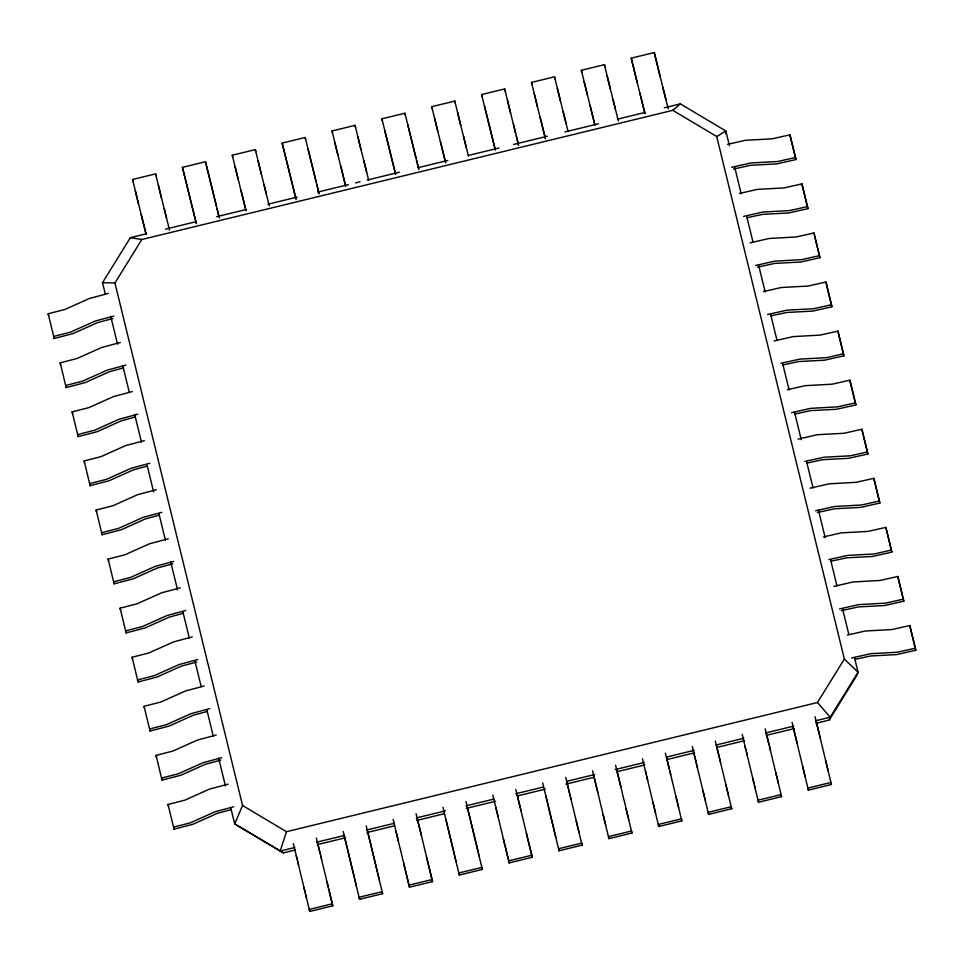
<?xml version="1.0" encoding="UTF-8"?>
<svg xmlns="http://www.w3.org/2000/svg" width="964" height="964" viewBox="0 0 964 964"><rect width="100%" height="100%" fill="white"/><g stroke="black" fill="none" stroke-linecap="round" stroke-linejoin="round"><path stroke-width="1.45" d="M725.784 133.972L725.856 131.02L680.379 103.859L664.292 107.775M105.377 294.394L102.509 282.681L130.369 237.686L141.816 239.518L672.824 110.318L716.734 136.539L844.356 659.063L817.472 702.503L286.465 831.703L280.187 851.055L283.464 852.863L295.165 850.007M816.038 723.277L829.209 720.072L830.197 717.24L858.056 672.233L854.478 657.605M141.816 239.518L114.933 282.97L242.554 805.482L234.71 823.907L280.187 851.055L294.815 847.501M829.209 720.072L856.851 675.427L858.056 672.233L844.356 659.063M672.824 110.318L680.379 103.859M716.734 136.539L725.856 131.02L729.435 145.648M113.873 316.035L95.111 321.096L70.589 332.098L53.743 336.424L54.177 338.484L73.216 333.52L97.292 322.699L112.86 318.506M125.862 365.103L107.1 370.176L82.567 381.166L65.721 385.492L66.167 387.552L85.206 382.6L109.281 371.779L123.404 367.923M137.84 414.171L119.078 419.244L94.556 430.233L77.71 434.559L78.144 436.62L97.183 431.667L121.259 420.846L135.382 416.99M149.83 463.238L131.068 468.311L106.546 479.313L89.688 483.627L90.134 485.687L109.173 480.735L133.249 469.914L147.371 466.058M161.819 512.318L143.046 517.379L118.524 528.38L101.678 532.706L102.124 534.767L121.163 529.802L145.239 518.981L159.361 515.138M173.797 561.385L155.035 566.458L130.514 577.448L113.668 581.774L114.101 583.835L133.14 578.87L157.216 568.049L172.785 563.856M185.787 610.453L167.025 615.526L142.503 626.516L125.645 630.842L126.091 632.902L145.13 627.95L169.206 617.129L183.329 613.273M197.765 659.521L179.003 664.594L154.481 675.583L137.635 679.909L138.081 681.97L157.108 677.017L181.196 666.196L196.752 661.991M209.754 708.588L190.993 713.661L166.471 724.663L149.625 728.977L150.059 731.037L169.098 726.085L193.174 715.264L207.296 711.408M221.744 757.668L202.982 762.729L178.448 773.731L161.603 778.056L162.048 780.117L181.087 775.152L205.163 764.332L220.72 760.138M233.722 806.735L214.96 811.809L190.438 822.798L173.592 827.124L174.026 829.185L193.065 824.22L217.141 813.399L231.264 809.555M727.507 144.371L745.256 140.322L772.176 138.828L789.974 134.815L795.951 159.554L776.779 163.892L750.679 165.278L733.508 169.037M739.496 193.439L757.234 189.39L784.166 187.908L801.952 183.883L807.928 208.622L788.769 212.96L762.669 214.345L746.931 217.756M750.064 242.856L769.224 238.457L796.144 236.975L813.941 232.963L819.918 257.689L800.747 262.027L774.646 263.413L757.475 267.173M763.464 291.586L781.214 287.525L808.133 286.043L825.919 282.03L831.908 306.757L812.736 311.095L786.636 312.481L770.899 315.903M774.044 341.003L793.191 336.605L820.123 335.111L837.909 331.098L843.886 355.824L824.714 360.162L798.614 361.56L782.889 364.97M787.431 389.721L805.181 385.672L832.101 384.178L849.899 380.165L855.875 404.904L836.704 409.242L810.604 410.628L794.866 414.038M798.011 439.138L817.171 434.74L844.09 433.258L861.876 429.233L867.853 453.972L848.694 458.31L822.593 459.695L806.856 463.106M810.001 488.206L829.148 483.808L856.068 482.325L873.866 478.313L879.843 503.039L860.671 507.377L834.571 508.763L817.4 512.535M823.389 536.936L841.138 532.875L868.058 531.393L885.856 527.38L891.833 552.107L872.661 556.445L846.561 557.831L830.823 561.253M833.968 586.353L853.116 581.955L880.048 580.461L897.833 576.448L903.81 601.174L884.651 605.513L858.55 606.91L841.367 610.67M847.368 635.071L865.106 631.022L892.025 629.54L909.823 625.516L915.8 650.254L896.628 654.592L870.528 655.978L854.803 659.388M108.354 293.418L89.568 298.43L65.046 309.432L48.2 313.746L48.646 315.806M120.331 342.485L101.557 347.498L77.036 358.5L60.19 362.826L60.624 364.886M132.321 391.553L113.547 396.578L89.025 407.567L72.167 411.893L72.613 413.954M144.311 440.62L125.525 445.645L101.003 456.635L84.157 460.961L84.603 463.021M156.288 489.7L137.515 494.713L112.993 505.702L96.147 510.028L96.581 512.089M168.278 538.768L149.504 543.78L124.971 554.782L108.125 559.096L108.57 561.156M180.256 587.835L161.482 592.848L136.96 603.85L120.114 608.176L120.548 610.236M192.246 636.903L173.472 641.928L148.95 652.917L132.092 657.243L132.538 659.304M204.235 685.982L185.45 690.995L160.928 701.985L144.082 706.311L144.528 708.371M216.213 735.05L197.439 740.063L172.918 751.052L156.072 755.378L156.505 757.439M228.203 784.118L209.429 789.13L184.907 800.132L168.049 804.446L168.495 806.506M133.008 181.545L132.562 179.485L155.602 173.869L161.518 198.21M196.09 222.865L182.437 167.35L205.477 161.747L219.382 218.045M232.746 157.277L232.3 155.216L255.34 149.613L261.244 173.942M295.828 198.608L282.163 143.082L305.202 137.478L316.144 181.847M332.484 133.008L332.038 130.947L355.077 125.344L360.982 149.685M382.347 120.874L381.901 118.813L404.94 113.21L415.882 157.578M432.209 108.739L431.776 106.679L454.815 101.075L460.72 125.416M482.084 96.605L481.639 94.544L504.678 88.941L510.583 113.282M531.947 84.471L531.501 82.41L554.541 76.807L560.458 101.148M581.822 72.348L581.376 70.288L604.416 64.672L610.32 89.013M637.156 82.482L631.239 58.153L654.279 52.55L665.859 99.557M130.369 237.686L146.456 233.77M165.471 229.143L196.198 221.672M216.671 216.683L245.928 209.562M267.872 204.223L297.129 197.114M317.602 192.125L348.329 184.654M355.644 182.871L360.03 181.81M367.344 180.027L399.518 172.195M418.545 167.567L447.79 160.458M468.275 155.469L498.991 147.998M513.619 144.431L547.263 136.249M564.82 131.984L598.463 123.79M617.478 119.162L645.278 112.402M795.505 157.493L777.719 161.506L750.787 162.988L731.616 167.326M807.495 206.561L789.697 210.574L762.777 212.056L743.606 216.394M819.472 255.629L801.687 259.641L774.767 261.136L755.595 265.474M831.462 304.696L813.664 308.709L786.745 310.203L767.573 314.541M843.452 353.764L826.51 357.668L799.939 359.102L780.973 363.271M855.43 402.844L837.644 406.856L810.712 408.338L791.552 412.676M867.419 451.911L850.477 455.803L823.907 457.237L804.94 461.407M879.397 500.979L861.611 504.991L834.691 506.486L815.52 510.824M891.387 550.046L874.444 553.951L847.874 555.385L828.919 559.554M903.376 599.114L885.579 603.139L858.659 604.621L839.487 608.959M915.354 648.194L897.568 652.206L870.649 653.688L851.477 658.026M316.758 842.162L344.546 835.402M366.489 830.064L394.288 823.304M416.219 817.966L445.476 810.845M465.961 805.856L493.749 799.096M515.692 793.758L543.491 786.998M566.892 781.298L594.692 774.538M615.165 769.561L644.422 762.44M666.365 757.101L694.152 750.341M716.095 745.003L743.895 738.243M765.838 732.905L793.625 726.133M815.568 720.795L830.197 717.24L817.472 702.503M317.108 844.669L344.907 837.909M366.862 832.571L394.662 825.799M416.605 820.46L444.404 813.7M466.347 808.362L495.617 801.241M517.56 795.903L545.359 789.142M565.844 784.154L593.643 777.394M617.056 771.694L644.856 764.934M666.799 759.584L694.598 752.824M716.541 747.486L744.341 740.726M766.296 735.387L794.095 728.615M332.315 903.786L309.275 909.401L309.721 911.45L332.749 905.811L328.881 889.712M432.053 879.529L432.499 881.59L409.459 887.193L409.013 885.133L432.053 879.529L428.618 865.443M532.224 857.273L509.185 862.925L508.751 860.864L531.791 855.261L528.344 841.174M359.584 899.328L382.612 893.676L382.178 891.652L359.15 897.267L359.584 899.328L356.186 885.41M459.322 875.059L482.349 869.408L481.916 867.395L458.876 872.998L459.322 875.059L455.924 861.153M555.023 834.282L559.06 850.79L582.087 845.139M605.525 824.75L608.923 838.656L631.95 833.004M658.798 826.522L681.825 820.87L681.391 818.858L658.352 824.461L658.798 826.522L654.134 807.422M705.262 800.481L708.661 814.387L731.688 808.736M758.523 802.253L781.563 796.613L781.129 794.589L758.09 800.192L758.523 802.253L753.872 783.154M808.398 790.131L831.426 784.479L830.992 782.455L807.953 788.07L808.398 790.131L805 776.213M102.509 282.681L114.933 282.97M242.554 805.482L286.465 831.703M283.464 852.863L234.71 823.907L230.77 807.808M660.195 76.879L654.279 52.55M587.281 94.617L581.376 70.288M537.418 106.751L531.501 82.41M437.68 131.02L431.776 106.679M337.942 155.288L332.038 130.947M238.204 179.557L232.3 155.216M138.479 203.814L132.562 179.485M662.943 87.411L668.197 108.848M815.038 716.722L819.087 733.303M644.868 113.053L639.903 93.026M613.068 99.545L618.322 120.97M765.175 728.856L768.995 744.509M590.028 105.16L595.005 125.187M563.205 111.679L568.121 131.719M715.3 740.991L719.674 758.692M545.479 138.696L540.165 117.283M513.342 123.814L518.596 145.239M665.437 753.125L669.257 768.778M495.267 149.444L484.41 105.895M463.467 135.948L468.384 155.987M615.574 765.259L619.948 782.961M445.742 162.964L440.428 141.551M565.699 777.394L569.519 793.047M395.529 173.713L384.672 130.164M363.729 160.217L368.646 180.256M515.836 789.528L520.536 808.808M340.69 165.82L345.666 185.847M465.961 801.65L470.01 818.231M296.141 199.367L282.163 143.082M264.003 184.486L269.257 205.91M416.099 813.785L420.798 833.077M240.964 190.089L245.928 210.116M366.236 825.919L370.272 842.5M196.403 223.636L182.437 167.35M164.266 208.742L169.519 230.179M316.361 838.053L320.181 853.718M141.226 214.357L146.191 234.385M615.345 109.04L607.187 76.023M515.62 133.309L507.45 100.292M266.281 193.969L258.111 160.952M216.406 206.103L205.477 161.747M166.543 218.238L158.373 185.221M790.396 136.828L795.951 159.554M802.385 185.907L807.928 208.622M819.918 257.689L813.941 232.963M831.908 306.757L825.919 282.03M843.886 355.824L837.909 331.098M850.332 382.178L855.875 404.904M867.853 453.972L861.876 429.233M874.3 480.325L879.843 503.039M891.833 552.107L885.856 527.38M898.267 578.46L903.81 601.174M910.257 627.54L915.8 650.254M734.797 167.591L741.22 193.921M746.582 215.864L753.017 242.193M758.728 265.594L765.163 291.923M770.525 313.866L776.948 340.196M782.672 363.597L789.094 389.926M794.457 411.869L801.241 439.656M806.603 461.599L813.038 487.929M818.388 509.872L825.184 537.659M830.546 559.602L836.969 585.931M842.693 609.344L848.766 634.204M818.641 731.459L816.243 721.638M827.558 768.38L828.221 771.116M828.04 770.61L831.438 784.515M631.239 58.153L644.904 113.668M795.119 734.833L796.047 738.906M792.059 722.313L795.601 737.062M804.518 773.984L805.181 776.719M793.203 727.242L794.926 734.327M768.766 743.593L766.368 733.773M777.683 780.515L778.358 783.25M781.563 796.65L777.466 779.587M584.148 81.627L594.692 124.392M745.064 746.461L745.726 749.197M742.184 734.447L745.955 750.125M755.318 788.853L754.426 785.202M566.133 123.826L557.312 88.158M727.82 792.649L728.483 795.384M716.505 745.895L719.349 757.571M728.302 794.878L731.7 808.784L731.254 806.723L708.215 812.327L708.661 814.387M534.273 93.761L545.166 137.936M695.381 759.102L696.635 764.295M692.321 746.582L696.309 763.175M704.78 798.252L705.443 800.988M693.465 751.51L695.189 758.596M516.258 135.96L518.343 144.467M669.028 767.862L666.63 758.029M678.62 807.519L677.499 802.94M681.837 820.918L677.174 801.807M481.639 94.544L495.303 150.071M645.506 771.236L646.217 774.381M642.458 758.716L645.988 773.465M655.58 813.122L654.472 808.543M466.395 148.095L457.587 112.427M628.082 816.918L628.757 819.653M616.767 770.164L619.611 781.84M628.564 819.147L631.962 833.053L631.516 830.992L608.489 836.595L608.923 838.656M434.547 118.03L445.091 160.783M595.644 783.371L597.222 790.143M592.583 770.851L596.571 787.443M605.043 822.521L605.717 825.256M593.728 775.767L595.463 782.864M407.712 124.549L418.858 169.507M416.532 160.229L418.605 168.736M566.904 782.298L569.302 792.119M578.882 831.775L577.773 827.196M381.901 118.813L395.565 174.339M545.781 795.505L546.709 799.578M542.72 782.985L546.263 797.734M555.842 837.391L554.396 831.679M366.657 172.363L357.849 136.683M517.029 794.432L519.873 806.097M334.809 142.298L345.702 186.474M495.725 807.133L496.834 811.712M492.845 795.119L497.496 814.411M505.305 846.79L508.751 860.864M509.185 862.925L505.088 845.862M307.974 148.817L319.12 193.776M316.794 184.486L318.867 193.005M467.166 806.567L469.564 816.388M479.144 856.044L477.698 850.344M478.963 855.538L482.362 869.456M446.043 819.761L446.971 823.834M442.982 807.254L446.525 821.991M455.442 858.924L456.105 861.647M417.292 818.701L420.135 830.366M432.499 881.59L428.39 864.527M235.071 166.555L245.965 210.742M395.987 831.39L396.65 834.125M393.119 819.376L396.879 835.053M405.579 871.046L409.013 885.133M409.459 887.193L405.35 870.131M217.057 208.754L218.792 215.852M367.429 830.835L369.827 840.656M378.744 877.577L379.418 880.313M379.226 879.807L382.624 893.712M346.305 844.03L347.233 848.103M343.244 831.51L346.787 846.259M355.704 883.181L356.379 885.916M344.389 836.439L346.124 843.524M319.964 852.791L317.566 842.97M329.363 891.941L332.761 905.847M135.334 190.824L145.877 233.589M296.249 855.658L296.924 858.394M293.381 843.645L297.141 859.322M305.841 895.315L306.504 898.05M309.721 911.45L305.612 894.399M110.727 316.325L117.524 344.124M122.874 366.067L129.309 392.396M134.671 414.327L141.455 442.127M147.179 465.528L153.601 491.857M158.964 513.8L165.398 540.129M170.749 562.072L177.545 589.86M182.895 611.803L189.33 638.132M195.053 661.533L201.127 686.404M206.838 709.805L213.273 736.135M218.623 758.078L225.419 785.865M48.2 313.746L54.177 338.484M60.19 362.826L66.167 387.552M72.167 411.893L78.144 436.62M84.157 460.961L90.134 485.687M96.147 510.028L102.124 534.767M108.125 559.096L114.101 583.835M120.114 608.176L126.091 632.902M132.092 657.243L138.081 681.97M144.082 706.311L150.059 731.037M156.072 755.378L162.048 780.117M168.049 804.446L174.026 829.185M819.304 734.219L820.316 738.183M818.785 731.833L819.412 734.423M826.473 764.139L827.401 768.007M827.112 766.537L825.582 760.463M827.329 767.452L827.727 769.308M796.264 739.822L797.276 743.786M795.746 737.436L796.372 740.027M804.072 772.14L803.422 769.441M804.362 773.61L802.542 766.067M804.289 773.068L804.687 774.911M769.441 746.353L770.453 750.317M776.598 776.273L777.02 777.755M768.923 743.967L769.549 746.558M776.912 777.55L777.538 780.141M746.401 751.956L746.811 753.438M753.559 781.876L753.981 783.358M745.883 749.57L746.51 752.161M719.566 758.487L720.578 762.452M727.374 790.805L726.723 788.094M727.675 792.275L725.856 784.732M727.591 791.721L727.989 793.577M696.526 764.091L697.55 768.055M703.696 794.011L704.636 797.879M704.335 796.409L702.816 790.335M704.551 797.324L704.949 799.18M669.703 770.622L670.125 772.104M676.861 800.542L677.282 802.024M669.185 768.236L669.811 770.826M646.663 776.225L647.085 777.707M653.821 806.145L654.243 807.627M646.145 773.839L646.772 776.43M619.828 782.756L620.852 786.72M626.998 812.664L627.938 816.544M627.636 815.074L626.118 809.001M627.865 815.99L628.251 817.846M596.909 788.564L597.813 792.324M603.958 818.279L604.597 820.677M604.271 819.557L604.898 822.147M604.826 821.593L605.211 823.449M569.965 794.878L570.387 796.372M577.135 824.798L577.544 826.293M569.447 792.504L570.073 795.095M577.436 826.076L582.099 845.187L581.654 843.126L558.614 848.73L559.06 850.79M546.925 800.494L547.347 801.976M554.095 830.402L554.734 832.812M546.407 798.108L547.034 800.698M520.211 807.23L521.114 810.977M527.26 836.933L527.898 839.331M527.573 838.21L528.2 840.801M528.127 840.259L532.224 857.321L531.791 855.261M497.171 812.833L498.075 816.592M504.22 842.536L504.859 844.946M504.534 843.813L505.16 846.416M470.227 819.147L470.649 820.629M477.397 849.067L478.036 851.465M469.709 816.761L470.336 819.364M478.337 852.935L478.65 854.237M447.188 824.75L447.609 826.244M454.357 854.67L454.996 857.068M446.669 822.376L447.296 824.967M454.659 855.948L455.297 858.538M455.213 857.996L455.611 859.852M420.473 831.486L421.376 835.246M427.522 861.201L428.161 863.599M427.835 862.479L428.462 865.07M397.108 835.969L397.758 838.68M404.494 866.805L404.904 868.287M396.807 834.499L398.337 840.849M404.796 868.082L405.422 870.673M370.489 843.416L370.911 844.898M369.971 841.03L370.61 843.621M377.659 873.336L378.599 877.204M378.298 875.734L371.14 846.079M378.527 876.662L378.912 878.505M347.462 849.019L354.403 877.77M346.944 846.633L347.57 849.236M354.619 878.939L355.559 882.807M355.258 881.337L348.1 851.682M355.487 882.265L355.873 884.109M320.626 855.55L321.639 859.514M327.796 885.47L328.206 886.952M320.108 853.164L320.735 855.755M328.097 886.747L328.724 889.338M328.652 888.784L329.049 890.64M297.587 861.153L298.599 865.118M304.757 891.073L305.166 892.556M297.069 858.767L297.695 861.358M305.058 892.351L305.684 894.941M819.521 735.122L819.737 736.014M796.481 740.726L796.698 741.617M775.719 772.598L776.803 776.851M776.586 775.96L770.079 749.004M769.658 747.257L769.862 748.136M746.835 753.752L753.547 781.563M752.679 778.201L753.764 782.455M746.618 752.86L747.413 755.921M719.783 759.391L720 760.271M703.684 793.697L697.165 766.754M696.743 764.994L696.96 765.886M670.137 772.405L676.849 800.228M675.981 796.866L677.065 801.12M669.92 771.525L670.715 774.586M647.097 778.008L653.809 805.832M652.941 802.47L654.026 806.723M646.88 777.129L647.675 780.189M626.986 812.363L620.479 785.407M620.057 783.66L620.262 784.539M603.078 814.604L604.163 818.858M603.946 817.966L597.439 791.01M576.243 821.123L577.328 825.389M577.111 824.497L570.604 797.541M570.182 795.782L570.977 798.855M554.083 830.1L547.142 801.397M554.288 830.992L547.564 803.145M526.38 833.258L527.465 837.511M527.248 836.631L520.741 809.676M503.341 838.873L504.425 843.126M504.208 842.235L497.701 815.279M477.385 848.766L470.444 820.051M477.59 849.646L470.866 821.81M447.404 825.654L454.128 853.501M454.55 855.261L447.826 827.413M426.642 857.526L427.727 861.78M427.51 860.9L421.003 833.944M403.603 863.129L404.687 867.383M404.47 866.503L397.963 839.548M370.718 844.319L377.442 872.167M347.679 849.923L347.884 850.814M326.904 881.795L327.989 886.049M327.772 885.157L321.265 858.213M320.843 856.454L321.06 857.345M303.865 887.398L304.949 891.652M304.745 890.772L298.225 863.816M297.804 862.057L298.021 862.949M819.942 736.882L826.244 762.958M796.903 742.485L803.205 768.573M720.204 761.138L726.507 787.226M909.823 625.516L910.257 627.576M897.833 576.448L898.279 578.508M873.866 478.313L874.312 480.373M849.899 380.165L850.332 382.226M801.952 183.883L802.397 185.944M789.974 134.815L790.408 136.876M604.416 64.672L604.85 66.733M554.541 76.807L554.987 78.867M504.678 88.941L505.124 91.002M454.815 101.075L455.249 103.136M404.94 113.21L405.386 115.27M355.077 125.344L355.511 127.405M305.202 137.478L305.648 139.539M255.34 149.613L255.785 151.673M155.602 173.869L156.048 175.93"/></g></svg>
